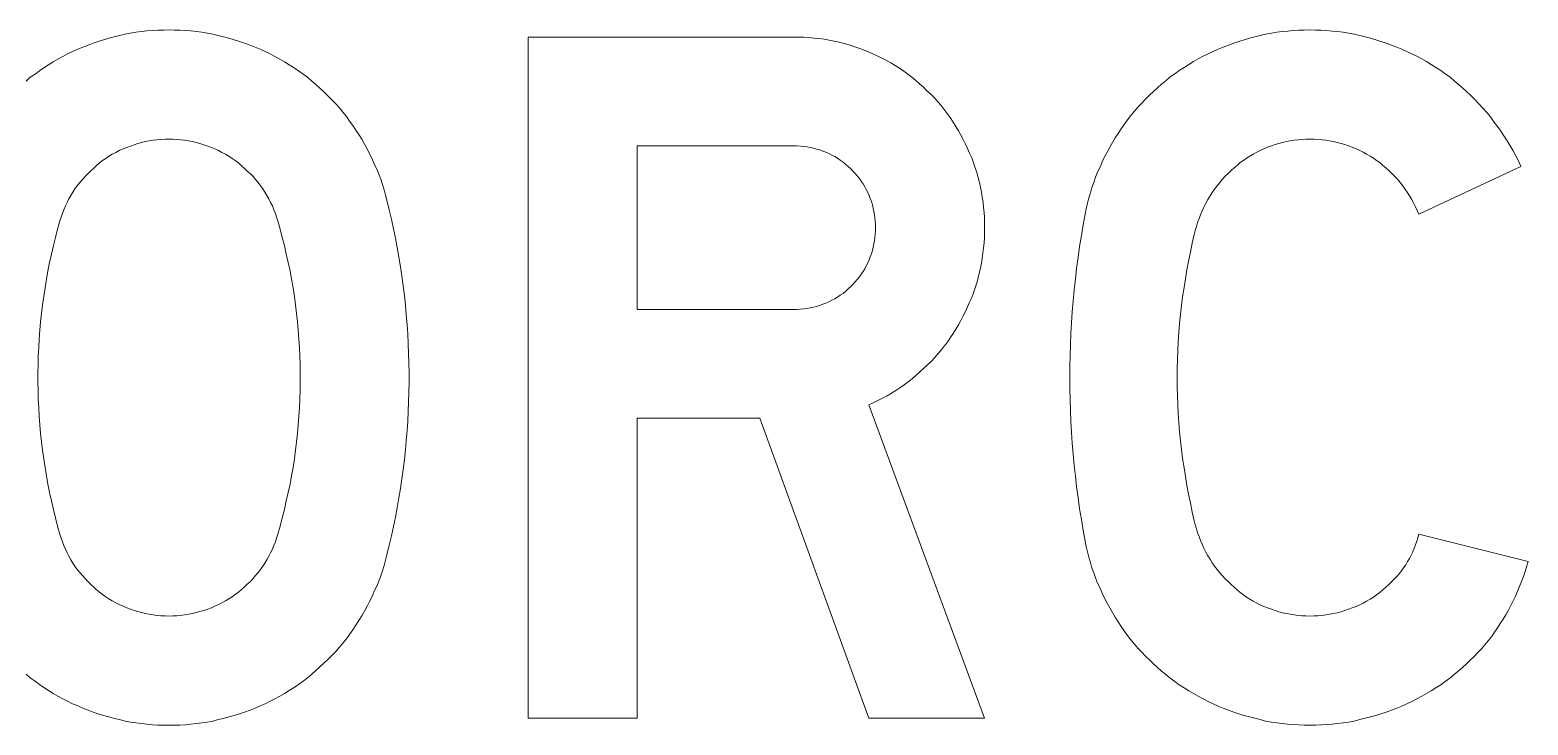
# Model space of a CAD drawing. Extents: x 0 to 752, y 0 to 297.
# Drawn here: x 202.05 to 224.03, y 169.35 to 179.55 of the extents above; entities that cross this region are included whole.
import ezdxf

# ---------------------------------------------------------------- set-up
doc = ezdxf.new("R2010")
doc.units = 0
doc.layers.add('L25', color=1, linetype='CONTINUOUS')

msp = doc.modelspace()

# ---------------------------------------------------------------- linework, layer by layer
at = {"layer": 'L25', "lineweight": 0}
msp.add_lwpolyline([(201.995063, 170.0987), (202.054222, 170.0494), (202.123241, 170.000101), (202.18733, 169.950802), (202.251419, 169.906433), (202.320437, 169.862064), (202.389456, 169.817694), (202.458475, 169.778255), (202.532424, 169.738816), (202.601443, 169.704306), (202.675391, 169.664867), (202.74934, 169.635288), (202.823289, 169.600778), (202.902167, 169.571199), (202.976116, 169.541619), (203.050065, 169.51697), (203.128943, 169.49232), (203.207822, 169.4726), (203.286701, 169.447951), (203.365579, 169.433161), (203.444458, 169.413441), (203.523337, 169.398652), (203.602215, 169.388792), (203.686024, 169.378932), (203.764902, 169.369072), (203.843781, 169.359212), (203.92759, 169.354282), (204.006468, 169.354282), (204.090277, 169.354282), (204.169155, 169.354282), (204.248034, 169.354282), (204.331843, 169.359212), (204.410721, 169.369072), (204.49453, 169.378932), (204.573408, 169.388792), (204.652287, 169.398652), (204.731166, 169.413441), (204.810044, 169.433161), (204.888923, 169.447951), (204.967802, 169.4726), (205.04668, 169.49232), (205.125559, 169.51697), (205.199508, 169.541619), (205.278386, 169.571199), (205.352335, 169.600778), (205.426284, 169.635288), (205.500232, 169.664867), (205.574181, 169.704306), (205.6432, 169.738816), (205.717149, 169.778255), (205.786167, 169.817694), (205.855186, 169.862064), (205.924205, 169.906433), (205.988294, 169.950802), (206.057313, 170.000101), (206.121402, 170.0494), (206.18549, 170.0987), (206.244649, 170.152929), (206.303808, 170.207158), (206.362967, 170.261387), (206.422126, 170.315616), (206.481285, 170.374775), (206.535514, 170.433934), (206.589744, 170.498023), (206.639043, 170.557182), (206.693272, 170.621271), (206.737641, 170.685359), (206.78694, 170.749448), (206.831309, 170.818467), (206.875679, 170.887486), (206.920048, 170.956505), (206.959487, 171.025524), (206.998926, 171.099472), (207.033436, 171.168491), (207.072875, 171.24244), (207.102455, 171.316389), (207.136964, 171.390337), (207.166544, 171.464286), (207.196123, 171.543165), (207.220773, 171.617113), (207.245422, 171.695992), (207.265142, 171.774871), (207.284861, 171.853749), (207.319371, 171.991787), (207.35388, 172.129824), (207.38346, 172.267862), (207.413039, 172.4059), (207.437689, 172.543937), (207.462338, 172.686905), (207.486988, 172.824942), (207.506708, 172.96791), (207.526427, 173.105948), (207.546147, 173.248915), (207.560937, 173.391883), (207.570797, 173.52992), (207.585586, 173.672888), (207.595446, 173.815855), (207.600376, 173.953893), (207.605306, 174.09686), (207.610236, 174.239828), (207.615166, 174.382795), (207.615166, 174.525763), (207.610236, 174.663801), (207.605306, 174.806768), (207.600376, 174.949736), (207.595446, 175.092703), (207.585586, 175.230741), (207.570797, 175.373708), (207.560937, 175.516676), (207.546147, 175.659643), (207.526427, 175.797681), (207.506708, 175.940649), (207.486988, 176.078686), (207.462338, 176.221654), (207.437689, 176.359691), (207.413039, 176.497729), (207.38346, 176.635766), (207.35388, 176.778734), (207.319371, 176.916772), (207.284861, 177.054809), (207.265142, 177.128758), (207.245422, 177.207637), (207.220773, 177.286515), (207.196123, 177.365394), (207.166544, 177.439343), (207.136964, 177.513291), (207.102455, 177.58724), (207.072875, 177.661189), (207.033436, 177.735137), (206.998926, 177.809086), (206.959487, 177.878105), (206.920048, 177.952054), (206.875679, 178.021073), (206.831309, 178.085161), (206.78694, 178.15418), (206.737641, 178.218269), (206.693272, 178.282358), (206.639043, 178.346447), (206.589744, 178.410536), (206.535514, 178.469695), (206.481285, 178.528854), (206.422126, 178.588013), (206.362967, 178.647172), (206.303808, 178.701401), (206.244649, 178.75563), (206.18549, 178.804929), (206.121402, 178.859158), (206.057313, 178.903527), (205.988294, 178.952826), (205.924205, 178.997196), (205.855186, 179.041565), (205.786167, 179.085934), (205.717149, 179.125373), (205.6432, 179.164813), (205.574181, 179.204252), (205.500232, 179.238761), (205.426284, 179.273271), (205.352335, 179.30285), (205.278386, 179.33243), (205.199508, 179.362009), (205.125559, 179.386659), (205.04668, 179.411308), (204.967802, 179.435958), (204.888923, 179.455678), (204.810044, 179.475397), (204.731166, 179.490187), (204.652287, 179.504977), (204.573408, 179.519767), (204.49453, 179.529626), (204.410721, 179.539486), (204.331843, 179.544416), (204.248034, 179.549346), (204.169155, 179.549346), (204.090277, 179.554276), (204.006468, 179.549346), (203.92759, 179.549346), (203.843781, 179.544416), (203.764902, 179.539486), (203.686024, 179.529626), (203.602215, 179.519767), (203.523337, 179.504977), (203.444458, 179.490187), (203.365579, 179.475397), (203.286701, 179.455678), (203.207822, 179.435958), (203.128943, 179.411308), (203.050065, 179.386659), (202.976116, 179.362009), (202.902167, 179.33243), (202.823289, 179.30285), (202.74934, 179.273271), (202.675391, 179.238761), (202.601443, 179.204252), (202.532424, 179.164813), (202.458475, 179.125373), (202.389456, 179.085934), (202.320437, 179.041565), (202.251419, 178.997196), (202.18733, 178.952826), (202.123241, 178.903527), (202.054222, 178.859158), (201.995063, 178.804929)], dxfattribs=at)
for points in [[(214.359289, 174.052491), (216.05518, 169.452881), (214.359289, 169.452881), (212.757067, 173.855295), (210.957648, 173.855295), (210.957648, 169.452881), (209.360356, 169.452881), (209.360356, 179.450748), (213.259918, 179.450748), (213.333867, 179.450748), (213.407816, 179.450748), (213.481764, 179.445818), (213.555713, 179.435958), (213.629662, 179.431028), (213.70361, 179.421168), (213.777559, 179.406379), (213.851508, 179.391589), (213.925457, 179.376799), (213.994475, 179.357079), (214.068424, 179.33736), (214.137443, 179.31271), (214.211392, 179.288061), (214.28041, 179.263411), (214.349429, 179.233832), (214.418448, 179.204252), (214.482537, 179.174673), (214.551556, 179.140163), (214.615645, 179.105654), (214.679734, 179.071144), (214.743822, 179.031705), (214.807911, 178.992266), (214.872, 178.947896), (214.931159, 178.903527), (214.990318, 178.859158), (215.049477, 178.814789), (215.103706, 178.76549), (215.162865, 178.71619), (215.212164, 178.661961), (215.266393, 178.612662), (215.320622, 178.558433), (215.369922, 178.499274), (215.419221, 178.445045), (215.46359, 178.385886), (215.507959, 178.326727), (215.552328, 178.267568), (215.596698, 178.203479), (215.636137, 178.13939), (215.675576, 178.075302), (215.710086, 178.011213), (215.744595, 177.947124), (215.779104, 177.878105), (215.808684, 177.814016), (215.838263, 177.744997), (215.867843, 177.675978), (215.892493, 177.60203), (215.917142, 177.533011), (215.941792, 177.463992), (215.961511, 177.390043), (215.981231, 177.316095), (215.996021, 177.247076), (216.01081, 177.173127), (216.02067, 177.099178), (216.03546, 177.02523), (216.04039, 176.951281), (216.05025, 176.877332), (216.05518, 176.803384), (216.05518, 176.729435), (216.05518, 176.650556), (216.05518, 176.576608), (216.05518, 176.502659), (216.05025, 176.42871), (216.04039, 176.354761), (216.03053, 176.280813), (216.02067, 176.206864), (216.01081, 176.132915), (215.996021, 176.058966), (215.976301, 175.985018), (215.961511, 175.915999), (215.941792, 175.84205), (215.917142, 175.768101), (215.892493, 175.699083), (215.867843, 175.630064), (215.838263, 175.561045), (215.808684, 175.492026), (215.779104, 175.423007), (215.744595, 175.358919), (215.710086, 175.2899), (215.675576, 175.225811), (215.636137, 175.161722), (215.596698, 175.097633), (215.552328, 175.038474), (215.512889, 174.974385), (215.46359, 174.915226), (215.419221, 174.856067), (215.369922, 174.801838), (215.320622, 174.742679), (215.271323, 174.68845), (215.217094, 174.634221), (215.162865, 174.584922), (215.108636, 174.535623), (215.054407, 174.486324), (214.995248, 174.437025), (214.936089, 174.392655), (214.87693, 174.348286), (214.812841, 174.303917), (214.753682, 174.264478), (214.689593, 174.225038), (214.625504, 174.185599), (214.561416, 174.151089), (214.492397, 174.11658), (214.423378, 174.082071)], [(222.429559, 176.852683), (223.928253, 177.552731), (223.893744, 177.631609), (223.854305, 177.705558), (223.814865, 177.779507), (223.770496, 177.853455), (223.726127, 177.927404), (223.676828, 178.001353), (223.632459, 178.070372), (223.583159, 178.13939), (223.52893, 178.208409), (223.479631, 178.277428), (223.425402, 178.341517), (223.366243, 178.405606), (223.312014, 178.469695), (223.252855, 178.533784), (223.193696, 178.592943), (223.129607, 178.652102), (223.070448, 178.706331), (223.006359, 178.76056), (222.9472, 178.809859), (222.883112, 178.864088), (222.814093, 178.908457), (222.750004, 178.957756), (222.680985, 179.002126), (222.611966, 179.046495), (222.542947, 179.090864), (222.473929, 179.130303), (222.39998, 179.169743), (222.326031, 179.204252), (222.252082, 179.238761), (222.178134, 179.273271), (222.104185, 179.30285), (222.030236, 179.33243), (221.951358, 179.362009), (221.872479, 179.386659), (221.79853, 179.411308), (221.719652, 179.435958), (221.640773, 179.455678), (221.561894, 179.475397), (221.478086, 179.490187), (221.399207, 179.504977), (221.320329, 179.519767), (221.23652, 179.529626), (221.157641, 179.534556), (221.073833, 179.544416), (220.994954, 179.549346), (220.911146, 179.549346), (220.832267, 179.554276), (220.748459, 179.549346), (220.66958, 179.549346), (220.585771, 179.544416), (220.506893, 179.534556), (220.423084, 179.529626), (220.344205, 179.519767), (220.265327, 179.504977), (220.181518, 179.490187), (220.10264, 179.475397), (220.023761, 179.455678), (219.944882, 179.435958), (219.866004, 179.411308), (219.787125, 179.386659), (219.713176, 179.362009), (219.634298, 179.33243), (219.560349, 179.30285), (219.4864, 179.273271), (219.412452, 179.238761), (219.338503, 179.204252), (219.264554, 179.169743), (219.190605, 179.130303), (219.121587, 179.090864), (219.052568, 179.046495), (218.983549, 179.002126), (218.91453, 178.957756), (218.850441, 178.908457), (218.781423, 178.864088), (218.717334, 178.809859), (218.653245, 178.76056), (218.594086, 178.706331), (218.534927, 178.652102), (218.475768, 178.597873), (218.416609, 178.538714), (218.36238, 178.479555), (218.308151, 178.420396), (218.258852, 178.361237), (218.204623, 178.297148), (218.155323, 178.233059), (218.106024, 178.16897), (218.061655, 178.104881), (218.017286, 178.035862), (217.972917, 177.971773), (217.933477, 177.902755), (217.894038, 177.833736), (217.854599, 177.759787), (217.815159, 177.690768), (217.78065, 177.61682), (217.75107, 177.542871), (217.716561, 177.468922), (217.686981, 177.394973), (217.662332, 177.316095), (217.632752, 177.242146), (217.613033, 177.163267), (217.588383, 177.089319), (217.568664, 177.01044), (217.548944, 176.931561), (217.534154, 176.852683), (217.504575, 176.694925), (217.479925, 176.537168), (217.450346, 176.374481), (217.430626, 176.216724), (217.405976, 176.058966), (217.391187, 175.896279), (217.371467, 175.738522), (217.356677, 175.575835), (217.341887, 175.418078), (217.332028, 175.25539), (217.322168, 175.097633), (217.317238, 174.934946), (217.312308, 174.772259), (217.307378, 174.614501), (217.307378, 174.451814), (217.307378, 174.294057), (217.312308, 174.13137), (217.317238, 173.968683), (217.322168, 173.810925), (217.332028, 173.648238), (217.341887, 173.490481), (217.356677, 173.327794), (217.371467, 173.165107), (217.391187, 173.007349), (217.405976, 172.849592), (217.430626, 172.686905), (217.450346, 172.529148), (217.479925, 172.37139), (217.504575, 172.213633), (217.534154, 172.050946), (217.548944, 171.972067), (217.568664, 171.898118), (217.588383, 171.81924), (217.613033, 171.740361), (217.632752, 171.661483), (217.662332, 171.587534), (217.686981, 171.513585), (217.716561, 171.434706), (217.75107, 171.360758), (217.78065, 171.291739), (217.815159, 171.21779), (217.854599, 171.143842), (217.894038, 171.074823), (217.933477, 171.005804), (217.972917, 170.936785), (218.017286, 170.867766), (218.061655, 170.798747), (218.106024, 170.734659), (218.155323, 170.67057), (218.204623, 170.606481), (218.258852, 170.542392), (218.308151, 170.483233), (218.36238, 170.424074), (218.416609, 170.364915), (218.475768, 170.310686), (218.534927, 170.251527), (218.594086, 170.197298), (218.653245, 170.143069), (218.717334, 170.09377), (218.781423, 170.044471), (218.850441, 169.995171), (218.91453, 169.945872), (218.983549, 169.901503), (219.052568, 169.857134), (219.121587, 169.817694), (219.190605, 169.778255), (219.264554, 169.738816), (219.338503, 169.699377), (219.412452, 169.664867), (219.4864, 169.630358), (219.560349, 169.600778), (219.634298, 169.571199), (219.713176, 169.541619), (219.787125, 169.51697), (219.866004, 169.49232), (219.944882, 169.4726), (220.023761, 169.452881), (220.10264, 169.433161), (220.181518, 169.413441), (220.265327, 169.398652), (220.344205, 169.388792), (220.423084, 169.378932), (220.506893, 169.369072), (220.585771, 169.364142), (220.66958, 169.359212), (220.748459, 169.354282), (220.832267, 169.354282), (220.911146, 169.354282), (220.994954, 169.359212), (221.073833, 169.364142), (221.157641, 169.369072), (221.23652, 169.378932), (221.320329, 169.388792), (221.399207, 169.398652), (221.478086, 169.413441), (221.561894, 169.433161), (221.640773, 169.452881), (221.719652, 169.4726), (221.79853, 169.49232), (221.872479, 169.51697), (221.951358, 169.541619), (222.030236, 169.571199), (222.104185, 169.600778), (222.178134, 169.630358), (222.252082, 169.664867), (222.326031, 169.699377), (222.39998, 169.738816), (222.473929, 169.778255), (222.542947, 169.817694), (222.611966, 169.857134), (222.680985, 169.901503), (222.750004, 169.945872), (222.814093, 169.995171), (222.883112, 170.044471), (222.9472, 170.09377), (223.006359, 170.143069), (223.070448, 170.197298), (223.129607, 170.251527), (223.183836, 170.305756), (223.242995, 170.359985), (223.292294, 170.414214), (223.346524, 170.473373), (223.395823, 170.532532), (223.445122, 170.591691), (223.494421, 170.65085), (223.53879, 170.714939), (223.583159, 170.779028), (223.622599, 170.843117), (223.666968, 170.907206), (223.706407, 170.971294), (223.745847, 171.040313), (223.780356, 171.109332), (223.814865, 171.178351), (223.849375, 171.24737), (223.878954, 171.316389), (223.908534, 171.385407), (223.938113, 171.459356), (223.962763, 171.533305), (223.987412, 171.607253), (224.007132, 171.676272), (224.031782, 171.755151), (222.429559, 172.154474), (222.41477, 172.100245), (222.39998, 172.050946), (222.38026, 171.996717), (222.360541, 171.947418), (222.340821, 171.898118), (222.316171, 171.848819), (222.291522, 171.79952), (222.261942, 171.755151), (222.237293, 171.705852), (222.202783, 171.661483), (222.173204, 171.617113), (222.138694, 171.572744), (222.104185, 171.533305), (222.069676, 171.493865), (222.030236, 171.454426), (221.990797, 171.414987), (221.946428, 171.375548), (221.902059, 171.336108), (221.857689, 171.301599), (221.80839, 171.267089), (221.764021, 171.23258), (221.714722, 171.203), (221.660493, 171.173421), (221.611194, 171.143842), (221.561894, 171.119192), (221.507665, 171.094542), (221.453436, 171.074823), (221.399207, 171.055103), (221.344978, 171.035383), (221.290749, 171.015664), (221.23159, 171.000874), (221.177361, 170.991014), (221.118202, 170.981154), (221.063973, 170.971294), (221.004814, 170.961435), (220.945655, 170.956505), (220.891426, 170.956505), (220.832267, 170.951575), (220.773108, 170.956505), (220.713949, 170.956505), (220.65972, 170.961435), (220.600561, 170.971294), (220.541402, 170.981154), (220.487173, 170.991014), (220.428014, 171.000874), (220.373785, 171.015664), (220.319556, 171.035383), (220.265327, 171.055103), (220.211098, 171.074823), (220.156869, 171.094542), (220.10264, 171.119192), (220.053341, 171.143842), (219.999111, 171.173421), (219.949812, 171.203), (219.900513, 171.23258), (219.856144, 171.267089), (219.806845, 171.301599), (219.762476, 171.336108), (219.718106, 171.375548), (219.673737, 171.414987), (219.634298, 171.454426), (219.589929, 171.498795), (219.550489, 171.543165), (219.51105, 171.587534), (219.471611, 171.636833), (219.432171, 171.686132), (219.397662, 171.735431), (219.368082, 171.78966), (219.333573, 171.838959), (219.303993, 171.893189), (219.274414, 171.947418), (219.249764, 172.006577), (219.225115, 172.060806), (219.205395, 172.119965), (219.180746, 172.174194), (219.165956, 172.233353), (219.146236, 172.292512), (219.131446, 172.351671), (219.101867, 172.479848), (219.077217, 172.612956), (219.047638, 172.741134), (219.022988, 172.869312), (219.003269, 173.002419), (218.983549, 173.130597), (218.963829, 173.263705), (218.94904, 173.396813), (218.93425, 173.52499), (218.91946, 173.658098), (218.9096, 173.791206), (218.89974, 173.924313), (218.894811, 174.057421), (218.889881, 174.185599), (218.884951, 174.318707), (218.884951, 174.451814), (218.884951, 174.584922), (218.889881, 174.71803), (218.894811, 174.851137), (218.89974, 174.984245), (218.9096, 175.112423), (218.91946, 175.245531), (218.93425, 175.378638), (218.94904, 175.511746), (218.963829, 175.639924), (218.983549, 175.773031), (219.003269, 175.901209), (219.022988, 176.034317), (219.047638, 176.162495), (219.077217, 176.295602), (219.101867, 176.42378), (219.131446, 176.551958), (219.146236, 176.611117), (219.165956, 176.670276), (219.180746, 176.729435), (219.205395, 176.788594), (219.225115, 176.842823), (219.249764, 176.901982), (219.274414, 176.956211), (219.303993, 177.01044), (219.333573, 177.064669), (219.368082, 177.118898), (219.397662, 177.168197), (219.432171, 177.217496), (219.471611, 177.266796), (219.51105, 177.316095), (219.550489, 177.365394), (219.589929, 177.409763), (219.634298, 177.454132), (219.673737, 177.493572), (219.718106, 177.533011), (219.762476, 177.56752), (219.806845, 177.60696), (219.856144, 177.636539), (219.900513, 177.671049), (219.949812, 177.700628), (219.999111, 177.730208), (220.053341, 177.759787), (220.10264, 177.784437), (220.156869, 177.809086), (220.211098, 177.833736), (220.265327, 177.853455), (220.319556, 177.873175), (220.373785, 177.887965), (220.428014, 177.902755), (220.487173, 177.917544), (220.541402, 177.927404), (220.600561, 177.937264), (220.65972, 177.942194), (220.713949, 177.947124), (220.773108, 177.952054), (220.832267, 177.952054), (220.891426, 177.952054), (220.945655, 177.947124), (221.004814, 177.942194), (221.063973, 177.937264), (221.118202, 177.927404), (221.177361, 177.917544), (221.23159, 177.902755), (221.290749, 177.887965), (221.344978, 177.873175), (221.399207, 177.853455), (221.453436, 177.833736), (221.507665, 177.809086), (221.561894, 177.784437), (221.611194, 177.759787), (221.660493, 177.730208), (221.714722, 177.700628), (221.764021, 177.671049), (221.80839, 177.636539), (221.857689, 177.60696), (221.902059, 177.56752), (221.946428, 177.533011), (221.990797, 177.493572), (222.030236, 177.454132), (222.074606, 177.409763), (222.114045, 177.365394), (222.153484, 177.316095), (222.187994, 177.271725), (222.222503, 177.222426), (222.257012, 177.173127), (222.291522, 177.118898), (222.321101, 177.069599), (222.350681, 177.01537), (222.38026, 176.961141), (222.40491, 176.906912)], [(205.687569, 172.154474), (205.722079, 172.272792), (205.751658, 172.39604), (205.786167, 172.519288), (205.810817, 172.642536), (205.840396, 172.765783), (205.865046, 172.889031), (205.884766, 173.012279), (205.909415, 173.135527), (205.929135, 173.258775), (205.943925, 173.386953), (205.958714, 173.510201), (205.973504, 173.633448), (205.983364, 173.761626), (205.993224, 173.884874), (206.003084, 174.013052), (206.008014, 174.1363), (206.012943, 174.264478), (206.012943, 174.387725), (206.012943, 174.515903), (206.012943, 174.644081), (206.008014, 174.767329), (206.003084, 174.895507), (205.993224, 175.018754), (205.983364, 175.146932), (205.973504, 175.27018), (205.958714, 175.393428), (205.943925, 175.521606), (205.929135, 175.644854), (205.909415, 175.768101), (205.884766, 175.896279), (205.865046, 176.019527), (205.840396, 176.142775), (205.810817, 176.266023), (205.786167, 176.389271), (205.751658, 176.507589), (205.722079, 176.630837), (205.687569, 176.754084), (205.667849, 176.808313), (205.65306, 176.862543), (205.62841, 176.916772), (205.60869, 176.971001), (205.579111, 177.0203), (205.554461, 177.074529), (205.524882, 177.123828), (205.495302, 177.173127), (205.465723, 177.222426), (205.431214, 177.266796), (205.396704, 177.316095), (205.357265, 177.360464), (205.322755, 177.404833), (205.283316, 177.444272), (205.238947, 177.483712), (205.199508, 177.523151), (205.155138, 177.56259), (205.110769, 177.60203), (205.06147, 177.636539), (205.017101, 177.666119), (204.967802, 177.700628), (204.918502, 177.730208), (204.864273, 177.754857), (204.814974, 177.784437), (204.760745, 177.809086), (204.711446, 177.828806), (204.657217, 177.848525), (204.602988, 177.868245), (204.543829, 177.887965), (204.4896, 177.902755), (204.435371, 177.917544), (204.376212, 177.927404), (204.317053, 177.937264), (204.262824, 177.942194), (204.203665, 177.947124), (204.144506, 177.952054), (204.090277, 177.952054), (204.031118, 177.952054), (203.971959, 177.947124), (203.9128, 177.942194), (203.858571, 177.937264), (203.799412, 177.927404), (203.745183, 177.917544), (203.686024, 177.902755), (203.631795, 177.887965), (203.577566, 177.868245), (203.523337, 177.848525), (203.469107, 177.828806), (203.414878, 177.809086), (203.360649, 177.784437), (203.31135, 177.754857), (203.257121, 177.730208), (203.207822, 177.700628), (203.163453, 177.666119), (203.114154, 177.636539), (203.069784, 177.60203), (203.020485, 177.56259), (202.981046, 177.523151), (202.936677, 177.483712), (202.897237, 177.444272), (202.857798, 177.404833), (202.818359, 177.360464), (202.778919, 177.316095), (202.74441, 177.266796), (202.709901, 177.222426), (202.680321, 177.173127), (202.650742, 177.123828), (202.621162, 177.074529), (202.596513, 177.0203), (202.571863, 176.971001), (202.547213, 176.916772), (202.527494, 176.862543), (202.507774, 176.808313), (202.488054, 176.754084), (202.453545, 176.630837), (202.423966, 176.507589), (202.394386, 176.389271), (202.364807, 176.266023), (202.335227, 176.142775), (202.310578, 176.019527), (202.290858, 175.896279), (202.271138, 175.768101), (202.251419, 175.644854), (202.231699, 175.521606), (202.216909, 175.393428), (202.202119, 175.27018), (202.19226, 175.146932), (202.1824, 175.018754), (202.17747, 174.895507), (202.16761, 174.767329), (202.16761, 174.644081), (202.16268, 174.515903), (202.16268, 174.387725), (202.16761, 174.264478), (202.16761, 174.1363), (202.17747, 174.013052), (202.1824, 173.884874), (202.19226, 173.761626), (202.202119, 173.633448), (202.216909, 173.510201), (202.231699, 173.386953), (202.251419, 173.258775), (202.271138, 173.135527), (202.290858, 173.012279), (202.310578, 172.889031), (202.335227, 172.765783), (202.364807, 172.642536), (202.394386, 172.519288), (202.423966, 172.39604), (202.453545, 172.272792), (202.488054, 172.154474), (202.507774, 172.095315), (202.527494, 172.041086), (202.547213, 171.986857), (202.571863, 171.937558), (202.596513, 171.883329), (202.621162, 171.83403), (202.650742, 171.779801), (202.680321, 171.730501), (202.709901, 171.686132), (202.74441, 171.636833), (202.778919, 171.592464), (202.818359, 171.548095), (202.857798, 171.503725), (202.897237, 171.459356), (202.936677, 171.419917), (202.981046, 171.380477), (203.020485, 171.341038), (203.069784, 171.306529), (203.114154, 171.272019), (203.163453, 171.23751), (203.207822, 171.20793), (203.257121, 171.178351), (203.31135, 171.148771), (203.360649, 171.124122), (203.414878, 171.099472), (203.469107, 171.074823), (203.523337, 171.055103), (203.577566, 171.035383), (203.631795, 171.020594), (203.686024, 171.005804), (203.745183, 170.991014), (203.799412, 170.981154), (203.858571, 170.971294), (203.9128, 170.961435), (203.971959, 170.956505), (204.031118, 170.956505), (204.090277, 170.951575), (204.144506, 170.956505), (204.203665, 170.956505), (204.262824, 170.961435), (204.317053, 170.971294), (204.376212, 170.981154), (204.435371, 170.991014), (204.4896, 171.005804), (204.543829, 171.020594), (204.602988, 171.035383), (204.657217, 171.055103), (204.711446, 171.074823), (204.760745, 171.099472), (204.814974, 171.124122), (204.864273, 171.148771), (204.918502, 171.178351), (204.967802, 171.20793), (205.017101, 171.23751), (205.06147, 171.272019), (205.110769, 171.306529), (205.155138, 171.341038), (205.199508, 171.380477), (205.238947, 171.419917), (205.283316, 171.459356), (205.322755, 171.503725), (205.357265, 171.548095), (205.396704, 171.592464), (205.431214, 171.636833), (205.465723, 171.686132), (205.495302, 171.730501), (205.524882, 171.779801), (205.554461, 171.83403), (205.579111, 171.883329), (205.60869, 171.937558), (205.62841, 171.986857), (205.65306, 172.041086), (205.667849, 172.095315)], [(213.259918, 175.452587), (210.957648, 175.452587), (210.957648, 177.853455), (213.259918, 177.853455), (213.304287, 177.853455), (213.353586, 177.848525), (213.402886, 177.843596), (213.452185, 177.838666), (213.496554, 177.828806), (213.545853, 177.818946), (213.590222, 177.804156), (213.639522, 177.794296), (213.683891, 177.774577), (213.72826, 177.759787), (213.772629, 177.740067), (213.816998, 177.715418), (213.861368, 177.695698), (213.900807, 177.671049), (213.940246, 177.641469), (213.979686, 177.61189), (214.019125, 177.58231), (214.053634, 177.552731), (214.093074, 177.518221), (214.122653, 177.483712), (214.157163, 177.449202), (214.186742, 177.414693), (214.221251, 177.375254), (214.245901, 177.335814), (214.275481, 177.296375), (214.30013, 177.252006), (214.31985, 177.212567), (214.344499, 177.168197), (214.364219, 177.123828), (214.379009, 177.079459), (214.398728, 177.03509), (214.413518, 176.98579), (214.423378, 176.941421), (214.433238, 176.892122), (214.443098, 176.847753), (214.448028, 176.798454), (214.452957, 176.749155), (214.457887, 176.699855), (214.457887, 176.650556), (214.457887, 176.606187), (214.452957, 176.556888), (214.448028, 176.507589), (214.443098, 176.45829), (214.433238, 176.41392), (214.423378, 176.364621), (214.413518, 176.320252), (214.398728, 176.270953), (214.379009, 176.226584), (214.364219, 176.182214), (214.344499, 176.137845), (214.31985, 176.093476), (214.30013, 176.049107), (214.275481, 176.009667), (214.245901, 175.970228), (214.221251, 175.930789), (214.186742, 175.891349), (214.157163, 175.85684), (214.122653, 175.817401), (214.093074, 175.787821), (214.053634, 175.753312), (214.019125, 175.718802), (213.979686, 175.689223), (213.940246, 175.664573), (213.900807, 175.634994), (213.861368, 175.610344), (213.816998, 175.590625), (213.772629, 175.565975), (213.72826, 175.546255), (213.683891, 175.531466), (213.639522, 175.511746), (213.590222, 175.496956), (213.545853, 175.487096), (213.496554, 175.477237), (213.452185, 175.467377), (213.402886, 175.462447), (213.353586, 175.457517), (213.304287, 175.452587)]]:
    msp.add_lwpolyline(points, close=True, dxfattribs=at)

doc.saveas('drawing.dxf')
